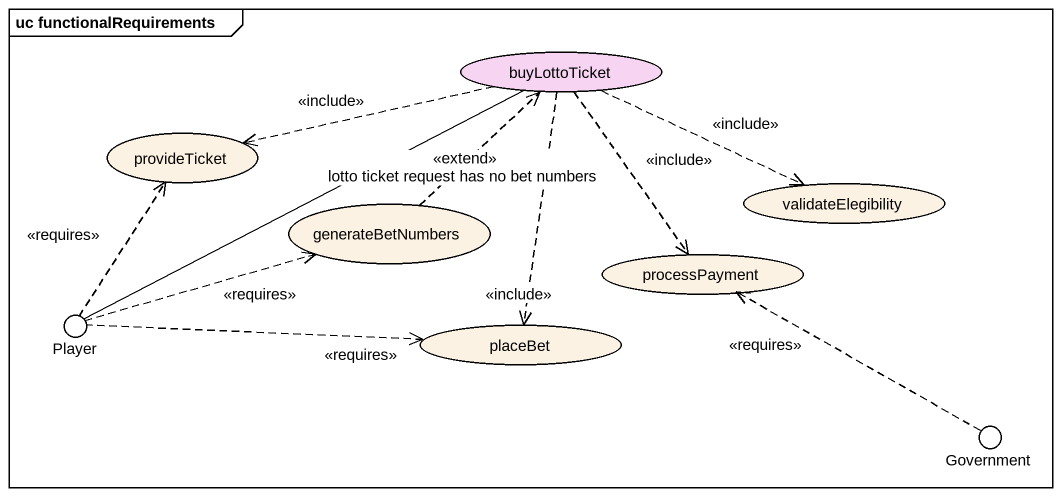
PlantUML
@startuml
mainframe uc functionalRequirements
usecase buyLottoTicket #F6D4F2
usecase provideTicket
usecase generateBetNumbers
usecase validateElegibility
usecase processPayment
() Player
usecase placeBet
() Government
buyLottoTicket .left.> provideTicket : <<include>>
buyLottoTicket .right.> validateElegibility : <<include>>
buyLottoTicket ..> processPayment : <<include>>
buyLottoTicket ..> placeBet : <<include>>
generateBetNumbers .up.> buyLottoTicket : <<extend>> lotto ticket request has no bet numbers
Player -right- buyLottoTicket
Player .up.> provideTicket : <<requires>>
Player .right.> generateBetNumbers : <<requires>>
Player .right.> placeBet : <<requires>>
Government .left.> processPayment : <<requires>>
@enduml
